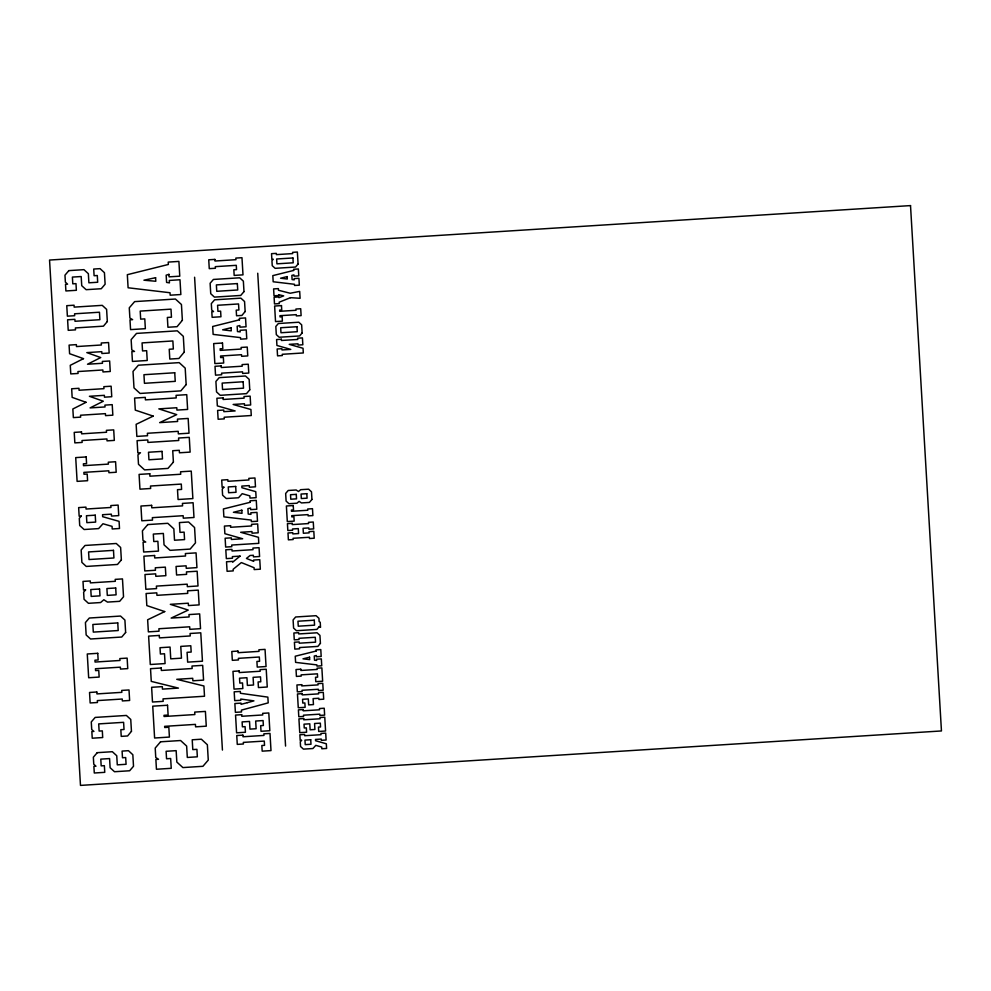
<?xml version="1.0" encoding="UTF-8"?>
<svg xmlns="http://www.w3.org/2000/svg" width="991" height="991" viewBox="0 0 991 991"><rect width="100%" height="100%" fill="white"/><g stroke="black" fill="none" stroke-linecap="round" stroke-linejoin="round"><path stroke-width="1.49" d="M257.734 273.243L285.569 746.074M194.595 277.245L222.43 750.063M182.369 320.304L177.055 326.683L167.925 327.253L167.355 317.454L171.468 317.194L170.985 309.155L140.202 311.1L140.672 319.139L144.785 318.879L145.355 328.69L130.564 329.619L129.982 319.808L132.633 319.647L129.883 318.061L129.276 307.829L134.64 301.611L175.432 299.034L181.44 304.51L182.369 320.304M184.239 352.102L178.925 358.482L169.795 359.064L169.226 349.253L173.338 348.993L172.868 340.954L142.072 342.911L142.543 350.938L146.656 350.678L147.225 360.489L132.435 361.43L131.853 351.619L134.516 351.446L131.753 349.873L131.146 339.628L136.51 333.41L177.315 330.833L183.31 336.321L184.239 352.102M245.149 311.533L241.903 315.435L236.552 315.77L236.217 310.158L238.905 309.985L238.546 303.952L217.574 305.278L217.933 311.31L220.621 311.149L220.956 316.761L212.124 317.318L211.801 311.707L213.536 311.595L211.702 310.022L211.318 303.63L214.601 299.827L240.887 298.155L244.566 301.524L245.149 311.533M131.456 731.333L127.591 735.966L121.224 736.375L120.84 729.698L124.024 729.5L123.602 722.328L98.704 723.901L99.125 731.073L102.321 730.875L102.705 737.539L92.237 738.208L91.841 731.531L93.897 731.408L91.717 729.537L91.271 721.943L95.173 717.422L126.377 715.452L130.75 719.441L131.456 731.333M107.325 321.53L103.436 326.163L75.39 327.934L75.502 329.854L68.218 330.313L67.599 319.796L74.882 319.337L74.994 321.27L99.893 319.697L99.459 312.227L74.56 313.8L74.672 315.708L67.376 316.166L66.769 305.674L74.052 305.216L74.164 307.123L102.234 305.352L106.607 309.365L107.325 321.53M320.415 643.37L317.863 646.405L299.517 647.557L299.592 648.808L294.822 649.117L294.414 642.23L299.183 641.933L299.257 643.196L315.559 642.168L315.274 637.275L298.972 638.303L299.047 639.554L294.277 639.852L293.869 632.989L298.638 632.692L298.712 633.943L317.083 632.778L319.944 635.404L320.415 643.37M81.225 516.063L79.292 518.355L79.714 525.527L84.111 529.516L98.604 528.599L102.99 523.756L112.07 526.37L112.218 528.971L119.502 528.5L119.081 521.353L102.668 516.695L102.556 514.713L111.351 514.156L111.463 516.063L118.747 515.605L118.127 505.088L110.843 505.559L110.955 507.466L86.056 509.04L85.944 507.132L78.648 507.59L79.156 516.187L81.225 516.063M85.573 589.893L83.628 592.184L84.049 599.282L88.447 603.308L100.587 602.54L103.857 599.741L107.499 602.094L119.663 601.326L123.528 596.793L122.475 578.917L115.191 579.376L115.303 581.308L90.379 582.894L90.268 580.961L82.996 581.42L83.504 590.017L85.573 589.893M223.867 487.2L222.244 489.133L222.603 495.178L226.307 498.535L238.509 497.767L242.2 493.679L249.856 495.884L249.98 498.077L256.112 497.68L255.765 491.66L241.94 487.733L241.841 486.073L249.249 485.602L249.336 487.213L255.48 486.816L254.96 477.972L248.815 478.356L248.914 479.966L227.942 481.292L227.843 479.681L221.711 480.065L222.133 487.312L223.867 487.2M301.549 740.314L300.273 741.813L300.558 746.508L303.432 749.122L312.921 748.527L315.795 745.356L321.728 747.065L321.827 748.762L326.609 748.453L326.324 743.783L315.584 740.723L315.51 739.435L321.257 739.063L321.332 740.314L326.101 740.017L325.705 733.129L320.935 733.439L321.01 734.69L304.708 735.718L304.633 734.467L299.864 734.765L300.199 740.401L301.549 740.314M243.984 291.602L240.726 295.454L214.44 297.114L210.736 293.708L210.117 283.253L213.399 279.45L239.686 277.79L243.365 281.147L243.984 291.602M186.159 384.607L180.845 390.875L140.065 393.452L133.996 387.89L133.017 371.427L138.381 365.208L179.185 362.632L185.193 368.119L186.159 384.607M298.08 264.04L295.529 267.037L275.139 268.326L272.24 265.675L271.943 260.707L273.219 259.221L271.868 259.308L271.534 253.671L276.303 253.374L276.378 254.625L292.679 253.597L292.605 252.346L297.374 252.036L298.08 264.04M249.757 389.81L246.511 393.65L220.225 395.31L216.521 391.903L215.902 381.448L219.184 377.645L245.471 375.985L249.15 379.342L249.757 389.81M302.131 332.964L299.604 335.949L279.177 337.25L276.303 334.599L275.82 326.473L278.372 323.512L298.799 322.224L301.66 324.837L302.131 332.964M121.36 559.903L117.483 564.461L86.279 566.431L81.881 562.393L81.151 549.98L85.04 545.459L116.257 543.489L120.629 547.478L121.36 559.903M125.634 632.469L121.757 637.027L90.553 638.997L86.155 634.958L85.424 622.546L89.314 618.025L120.53 616.055L124.903 620.044L125.634 632.469M319.325 626.535L316.872 629.421L296.458 630.71L293.584 628.071L293.101 619.957L295.652 616.984L316.079 615.696L318.941 618.285L319.127 621.543L320.229 622.274L320.527 627.303L319.325 626.535M68.862 270.617L64.972 275.176L65.381 282.15L67.561 284.157L65.505 284.293L65.901 290.958L76.369 290.301L75.985 283.624L72.789 283.822L72.393 277.084L81.188 276.539L81.733 285.681L86.13 289.682L101.255 288.728L105.12 284.206L104.439 272.686L100.066 268.648L93.711 269.044L94.108 275.721L97.291 275.51L97.688 282.249L88.893 282.807L88.36 273.702L83.962 269.663L68.862 270.617M147.77 524.573L142.407 530.854L142.964 540.293L145.739 542.052L143.076 542.213L143.658 552.024L158.461 551.095L157.879 541.284L153.766 541.544L153.32 534.075L163.366 533.443L164.035 544.839L170.105 550.352L190.148 549.088L195.475 542.87L194.57 527.534L188.575 521.997L179.433 522.579L180.003 532.39L184.115 532.13L184.561 539.6L174.515 540.231L173.846 528.86L167.813 523.31L147.77 524.573M311.942 499.452L309.403 502.425L301.45 502.933L299.096 501.372L296.928 503.217L288.976 503.713L286.102 501.087L285.656 493.456L288.208 490.483L296.148 489.988L298.514 491.511L300.669 489.69L308.635 489.195L311.496 491.821L311.942 499.452M97.242 752.665L93.352 757.223L93.761 764.197L95.954 766.204L93.885 766.328L94.281 773.005L104.761 772.336L104.365 765.671L101.181 765.87L100.785 759.131L109.58 758.573L110.112 767.728L114.51 771.729L129.635 770.763L133.512 766.254L132.831 754.733L128.458 750.683L122.091 751.091L122.488 757.756L125.684 757.558L126.08 764.296L117.285 764.854L116.752 755.749L112.342 751.711L97.242 752.665M160.554 741.801L155.203 748.069L155.76 757.508L158.523 759.267L155.872 759.44L156.442 769.251L171.245 768.31L170.663 758.499L166.55 758.759L166.116 751.289L176.15 750.658L176.832 762.067L182.889 767.579L202.932 766.303L208.271 760.085L207.367 744.749L201.371 739.212L192.217 739.794L192.799 749.605L196.912 749.345L197.345 756.814L187.311 757.446L186.642 746.074L180.597 740.525L160.554 741.801M173.4 462.091L167.975 468.409L144.599 469.895L138.492 464.296L137.935 454.857L140.474 452.751L137.823 452.912L137.092 440.648L147.783 439.967L147.932 442.432L178.727 440.487L178.578 438.022L189.269 437.353L190.136 452.107L179.445 452.788L179.297 450.298L172.731 450.707L173.4 462.091M240.057 556.124L232.699 562.157L232.662 561.377L226.518 561.761L227.088 571.299L233.219 570.903L233.12 569.305L241.358 562.578L254.08 567.707L254.191 569.577L260.323 569.193L259.766 559.667L253.634 560.051L253.708 561.352L246.437 558.441L250.066 555.493L253.349 555.282L253.448 556.892L259.58 556.508L259.06 547.676L252.928 548.06L253.015 549.671L232.043 550.996L231.956 549.386L225.812 549.782L226.332 558.614L232.476 558.218L232.377 556.608L240.057 556.124M83.504 358.643L70.274 365.32L70.782 373.917L78.066 373.458L77.955 371.551L102.853 369.977L102.977 371.947L110.261 371.489L109.642 360.984L102.358 361.442L102.469 363.276L87.518 364.23L100.735 357.553L86.824 352.61L101.776 351.669L101.887 353.502L109.171 353.044L108.552 342.539L101.268 342.997L101.392 344.992L76.48 346.565L76.369 344.633L69.085 345.103L69.593 353.7L83.504 358.643M86.068 402.309L72.851 408.986L73.359 417.595L80.643 417.137L80.531 415.229L105.43 413.643L105.541 415.625L112.838 415.167L112.218 404.65L104.922 405.121L105.034 406.954L90.082 407.896L103.312 401.219L89.401 396.289L104.352 395.335L104.464 397.18L111.748 396.722L111.128 386.205L103.844 386.676L103.956 388.67L79.057 390.243L78.946 388.311L71.662 388.769L72.157 397.379L86.068 402.309M153.209 416.109L136.139 424.321L136.845 436.412L147.535 435.73L147.386 433.278L178.182 431.32L178.33 433.872L189.021 433.203L188.154 418.437L177.463 419.119L177.6 421.485L159.638 422.624L176.708 414.622L158.82 408.874L176.794 407.735L176.931 410.101L187.621 409.432L186.754 394.666L176.064 395.347L176.212 397.924L145.417 399.869L145.281 397.379L134.59 398.06L135.296 410.125L153.209 416.109M164.717 611.571L147.647 619.784L148.353 631.874L159.043 631.193L158.894 628.74L189.69 626.795L189.838 629.335L200.529 628.666L199.662 613.9L188.971 614.581L189.12 616.947L171.146 618.087L188.228 610.084L170.328 604.337L188.302 603.197L188.439 605.563L199.129 604.894L198.262 590.128L187.572 590.809L187.733 593.386L156.937 595.331L156.789 592.841L146.098 593.522L146.817 605.588L164.717 611.571M290.499 297.672L279.177 302.205L279.264 303.618L274.495 303.927L274.098 297.226L278.867 296.928L278.917 297.672L283.674 295.888L278.731 294.699L278.781 295.491L274.012 295.789L273.603 288.914L278.384 288.616L278.471 290.264L290.202 293.249L299.691 291.404L300.1 298.291L290.499 297.672M168.941 274.358L166.166 275.164L166.587 282.41L169.436 282.869L169.3 280.441L179.99 279.759L180.858 294.525L170.167 295.194L170.018 292.741L128.099 287.774L127.331 274.693L168.359 264.473L168.222 262.095L178.9 261.413L179.767 276.179L169.089 276.848L168.941 274.358M247.267 702.681L241.073 704.353L241.011 703.127L234.867 703.523L235.387 712.356L241.531 711.959L241.42 710.126L268.202 702.867L267.855 697.119L240.429 693.279L240.317 691.433L234.186 691.817L234.706 700.649L240.838 700.265L240.763 699.051L253.931 700.872L247.267 702.681M293.67 270.432L272.822 275.622L273.182 281.766L294.488 284.281L294.55 285.47L299.319 285.173L298.923 278.298L294.154 278.595L294.216 279.834L292.11 279.586L291.862 275.399L293.931 274.891L294.005 276.155L298.774 275.857L298.365 268.97L293.596 269.279L293.67 270.432M239.488 319.808L212.669 326.485L213.127 334.388L240.528 337.621L240.615 339.157L246.759 338.773L246.239 329.916L240.095 330.3L240.194 331.898L237.481 331.576L237.159 326.2L239.822 325.543L239.921 327.166L246.053 326.782L245.533 317.925L239.388 318.322L239.488 319.808M250.227 502.276L223.409 508.953L223.879 516.856L251.28 520.089L251.367 521.625L257.499 521.241L256.979 512.384L250.847 512.768L250.934 514.366L248.221 514.044L247.899 508.668L250.562 508.011L250.661 509.634L256.793 509.25L256.273 500.393L250.141 500.789L250.227 502.276M316.079 651.05L295.244 656.228L295.603 662.372L316.897 664.899L316.959 666.088L321.741 665.779L321.332 658.904L316.563 659.201L316.637 660.44L314.519 660.192L314.271 656.017L316.34 655.497L316.414 656.773L321.183 656.463L320.787 649.588L316.005 649.885L316.079 651.05M287.142 276.588L280.589 278.211L287.291 279.016L287.142 276.588M231.089 327.724L222.653 329.817L231.275 330.845L231.089 327.724M241.841 510.192L233.405 512.285L242.015 513.313L241.841 510.192M309.564 657.206L302.998 658.829L309.7 659.622L309.564 657.206M155.587 277.703L143.93 280.205L155.798 281.258L155.587 277.703M910.518 205.595L49.55 260.051L80.482 785.405L941.45 730.949L910.518 205.595M214.874 259.407L208.742 259.791L209.262 268.648L215.394 268.264L215.307 266.653L236.279 265.328L236.527 269.602L233.839 269.775L234.173 275.411L242.993 274.854L241.977 257.697L235.846 258.081L235.945 259.692L214.973 261.017L214.874 259.407M292.927 257.97L276.638 258.998L276.923 263.829L293.212 262.801L292.927 257.97M237.344 283.575L216.372 284.9L216.756 291.304L237.729 289.979L237.344 283.575M281.469 305.6L274.618 306.033L275.535 321.58L282.385 321.146L282.138 316.786L280.044 316.909L279.97 315.695L296.272 314.667L296.346 315.918L301.115 315.609L300.707 308.734L295.937 309.031L296.012 310.282L279.71 311.31L279.648 310.096L281.729 309.96L281.469 305.6M296.978 326.72L280.688 327.748L280.973 332.741L297.275 331.7L296.978 326.72M281.357 339.244L276.588 339.541L276.935 345.475L290.772 349.402L281.989 349.959L281.915 348.696L277.146 348.993L277.554 355.856L282.324 355.558L282.249 354.295L303.308 352.957L303.035 348.275L289.223 344.36L297.994 343.803L298.068 345.066L302.837 344.769L302.428 337.894L297.659 338.191L297.734 339.455L281.432 340.483L281.357 339.244M222.492 343.022L213.672 343.58L214.849 363.586L223.681 363.028L223.347 357.417L220.659 357.59L220.559 356.017L241.531 354.691L241.631 356.302L247.762 355.905L247.242 347.061L241.11 347.445L241.209 349.055L220.237 350.38L220.138 348.807L222.826 348.646L222.492 343.022M221.154 365.914L215.01 366.298L215.53 375.155L221.674 374.759L221.575 373.161L242.547 371.836L242.634 373.434L248.778 373.05L248.258 364.205L242.114 364.589L242.213 366.199L221.241 367.525L221.154 365.914M174.738 372.765L143.943 374.709L144.451 383.306L175.246 381.349L174.738 372.765M243.129 381.77L222.157 383.096L222.541 389.5L243.513 388.175L243.129 381.77M223.025 397.874L216.893 398.258L217.339 405.889L235.14 410.943L223.842 411.661L223.743 410.039L217.611 410.423L218.131 419.255L224.263 418.871L224.177 417.236L251.28 415.526L250.921 409.506L233.145 404.464L244.43 403.746L244.517 405.381L250.661 404.985L250.141 396.14L243.997 396.524L244.096 398.147L223.124 399.484L223.025 397.874M81.51 431.915L74.226 432.386L74.845 442.89L82.129 442.432L82.018 440.524L106.917 438.951L107.028 440.859L114.324 440.4L113.705 429.883L106.409 430.342L106.52 432.249L81.621 433.835L81.51 431.915M162.041 451.388L148.501 452.243L148.947 459.774L162.487 458.907L162.041 451.388M86.192 456.95L75.712 457.607L77.112 481.366L87.592 480.709L87.196 474.032L84 474.243L83.888 472.373L108.799 470.799L108.911 472.707L116.195 472.249L115.575 461.744L108.292 462.202L108.403 464.11L83.504 465.683L83.393 463.825L86.576 463.615L86.192 456.95M149.777 473.735L139.087 474.404L139.954 489.17L150.644 488.489L150.496 486.024L181.291 484.079L181.601 489.418L177.488 489.678L178.07 499.514L192.873 498.584L191.251 471.109L180.56 471.778L180.709 474.243L149.914 476.188L149.777 473.735M235.685 486.457L228.277 486.928L228.611 492.75L236.019 492.292L235.685 486.457M296.272 494.36L290.512 494.72L290.784 499.204L296.532 498.845L296.272 494.36M306.814 493.691L301.053 494.051L301.326 498.535L307.074 498.176L306.814 493.691M151.635 505.348L140.945 506.029L141.812 520.783L152.503 520.114L152.354 517.649L183.149 515.704L183.298 518.169L193.988 517.488L193.109 502.734L182.431 503.403L182.579 505.868L151.784 507.813L151.635 505.348M95.235 515.171L86.452 515.729L86.849 522.653L95.644 522.096L95.235 515.171M293.249 505.559L286.387 505.992L287.303 521.551L294.166 521.117L293.906 516.745L291.825 516.881L291.75 515.654L308.052 514.626L308.114 515.877L312.883 515.58L312.487 508.693L307.718 509.002L307.792 510.254L291.49 511.282L291.416 510.055L293.509 509.931L293.249 505.559M230.556 525.676L224.424 526.072L224.87 533.703L242.671 538.757L231.374 539.476L231.275 537.84L225.13 538.237L225.651 547.069L231.795 546.673L231.696 545.05L258.8 543.341L258.453 537.308L240.677 532.278L251.949 531.56L252.048 533.183L258.18 532.799L257.66 523.954L251.528 524.338L251.615 525.961L230.655 527.286L230.556 525.676M292.196 523.347L287.427 523.657L287.836 530.532L292.605 530.235L292.531 528.971L298.291 528.599L298.576 533.554L292.828 533.914L292.754 532.675L287.985 532.972L288.381 539.847L293.15 539.55L293.076 538.286L309.378 537.258L309.452 538.522L314.221 538.212L313.813 531.337L309.043 531.634L309.118 532.885L303.37 533.257L303.073 528.302L308.833 527.93L308.907 529.206L313.676 528.897L313.267 522.022L308.498 522.319L308.573 523.57L292.271 524.598L292.196 523.347M113.482 550.352L88.583 551.937L89.029 559.543L113.928 557.97L113.482 550.352M154.584 555.505L143.906 556.174L144.773 570.94L155.451 570.259L155.314 567.769L165.348 567.137L165.856 575.672L155.81 576.304L155.661 573.851L144.983 574.52L145.85 589.286L156.541 588.604L156.392 586.115L187.188 584.17L187.336 586.66L198.014 585.978L197.147 571.225L186.457 571.894L186.605 574.359L176.571 574.991L176.064 566.456L186.11 565.824L186.246 568.314L196.936 567.632L196.069 552.879L185.379 553.548L185.528 556.013L154.732 557.958L154.584 555.505M99.583 589.001L90.788 589.558L91.197 596.409L99.992 595.851L99.583 589.001M115.699 587.985L106.904 588.543L107.301 595.393L116.096 594.835L115.699 587.985M117.756 622.918L92.857 624.491L93.303 632.109L118.202 630.536L117.756 622.918M314.258 620.193L297.969 621.221L298.254 626.201L314.556 625.172L314.258 620.193M159.291 635.442L148.613 636.111L150.285 664.503L165.076 663.574L164.506 653.763L160.393 654.023L160.022 647.705L170.056 647.073L170.749 658.842L181.464 658.16L180.771 646.392L190.805 645.76L191.176 652.066L187.076 652.326L187.646 662.137L202.449 661.208L200.777 632.815L190.086 633.484L190.235 635.949L159.44 637.894L159.291 635.442M97.75 653.317L87.27 653.986L88.67 677.745L99.15 677.076L98.753 670.412L95.57 670.61L95.458 668.739L120.357 667.166L120.468 669.074L127.752 668.615L127.133 658.111L119.849 658.569L119.961 660.477L95.062 662.05L94.95 660.192L98.146 659.994L97.75 653.317M237.939 651.087L231.807 651.483L232.328 660.328L238.459 659.944L238.373 658.334L259.332 657.008L259.592 661.294L256.904 661.455L257.239 667.092L266.059 666.534L265.043 649.378L258.911 649.762L259.01 651.372L238.038 652.697L237.939 651.087M161.211 668.008L150.521 668.69L151.276 681.387L178.454 688.101L162.45 689.117L162.313 686.627L151.623 687.296L152.49 702.024L163.181 701.355L163.032 698.866L204.505 696.239L203.911 685.983L176.757 679.306L192.725 678.302L192.873 680.792L203.564 680.111L202.684 665.357L192.006 666.026L192.155 668.516L161.36 670.473L161.211 668.008M239.116 670.957L232.972 671.353L234.025 689.117L242.845 688.547L242.51 682.935L239.822 683.109L239.537 678.191L246.945 677.72L247.391 685.413L253.547 685.016L253.101 677.324L260.509 676.865L260.794 681.783L258.106 681.944L258.44 687.568L267.26 687.011L266.22 669.247L260.076 669.631L260.175 671.241L239.203 672.567L239.116 670.957M300.793 669.222L296.024 669.532L296.42 676.407L301.19 676.11L301.128 674.859L317.417 673.818L317.615 677.15L315.522 677.287L315.782 681.659L322.645 681.226L321.864 667.897L317.083 668.194L317.157 669.445L300.868 670.473L300.793 669.222M96.821 692.003L89.537 692.461L90.156 702.966L97.44 702.508L97.329 700.6L122.24 699.027L122.351 700.934L129.635 700.476L129.016 689.959L121.732 690.417L121.843 692.337L96.932 693.911L96.821 692.003M301.698 684.67L296.928 684.967L297.337 691.854L302.106 691.545L302.032 690.293L318.334 689.265L318.408 690.516L323.177 690.219L322.769 683.332L318 683.641L318.074 684.892L301.772 685.921L301.698 684.67M302.23 693.65L297.461 693.96L298.266 707.76L305.129 707.326L304.869 702.953L302.788 703.077L302.565 699.287L308.312 698.928L308.672 704.886L313.453 704.576L313.106 698.618L318.854 698.259L318.929 699.485L323.698 699.188L323.301 692.325L318.532 692.622L318.606 693.873L302.305 694.902L302.23 693.65M167.529 705.245L152.738 706.174L154.608 738.01L169.411 737.069L168.829 727.258L164.717 727.518L164.642 726.341L195.438 724.384L195.586 726.849L206.277 726.168L205.397 711.414L194.719 712.083L194.855 714.548L164.072 716.493L163.998 715.316L168.111 715.056L167.529 705.245M303.172 709.568L298.402 709.866L298.799 716.753L303.568 716.443L303.494 715.192L319.796 714.164L319.87 715.415L324.639 715.118L324.23 708.231L319.461 708.54L319.536 709.791L303.234 710.82L303.172 709.568M241.68 714.672L235.548 715.068L236.589 732.82L245.421 732.262L245.087 726.651L242.399 726.824L242.114 721.906L249.521 721.436L249.967 729.116L256.124 728.732L255.678 721.039L263.086 720.568L263.371 725.499L260.683 725.66L261.017 731.284L269.837 730.726L268.796 712.963L262.652 713.347L262.751 714.957L241.779 716.282L241.68 714.672M303.692 718.549L298.923 718.859L299.74 732.659L306.591 732.225L306.343 727.865L304.249 727.989L304.026 724.173L309.787 723.802L310.133 729.785L314.915 729.475L314.568 723.504L320.328 723.145L320.551 726.96L318.458 727.097L318.718 731.457L325.581 731.024L324.763 717.224L319.994 717.521L320.068 718.772L303.766 719.8L303.692 718.549M242.894 735.149L236.75 735.533L237.27 744.39L243.414 743.993L243.315 742.395L264.287 741.07L264.535 745.343L261.847 745.517L262.181 751.153L271.001 750.596L269.998 733.439L263.866 733.823L263.953 735.433L242.981 736.759L242.894 735.149M310.716 739.732L304.968 740.091L305.228 744.625L310.988 744.266L310.716 739.732"/></g></svg>
